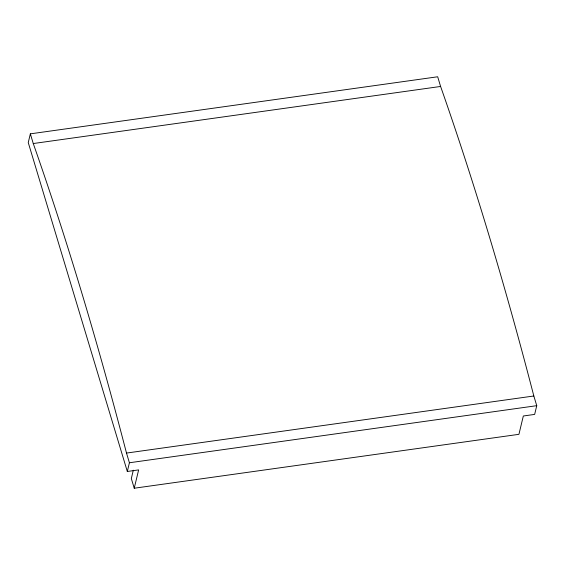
<?xml version="1.0" encoding="UTF-8"?>
<svg xmlns="http://www.w3.org/2000/svg" width="565" height="565" viewBox="0 0 565 565"><rect width="100%" height="100%" fill="white"/><g stroke="black" fill="none" stroke-linecap="round" stroke-linejoin="round"><path stroke-width="0.85" d="M30.348 133.849L28.25 142.578L127.316 471.478L138.637 469.896L134.237 488.224L518.931 434.323L523.331 415.995L534.652 414.406L536.75 405.677L533.833 395.994A1512.519 372.985 82 0 0 440.601 86.459L437.684 76.776L30.348 133.849L33.264 143.538A1512.519 372.985 82 0 1 126.496 453.074L129.413 462.756L127.316 471.478M133.319 470.207L131.32 478.541L134.237 488.224M33.264 143.538L440.601 86.459M126.496 453.074L533.833 395.994M129.413 462.756L536.75 405.677"/></g></svg>
